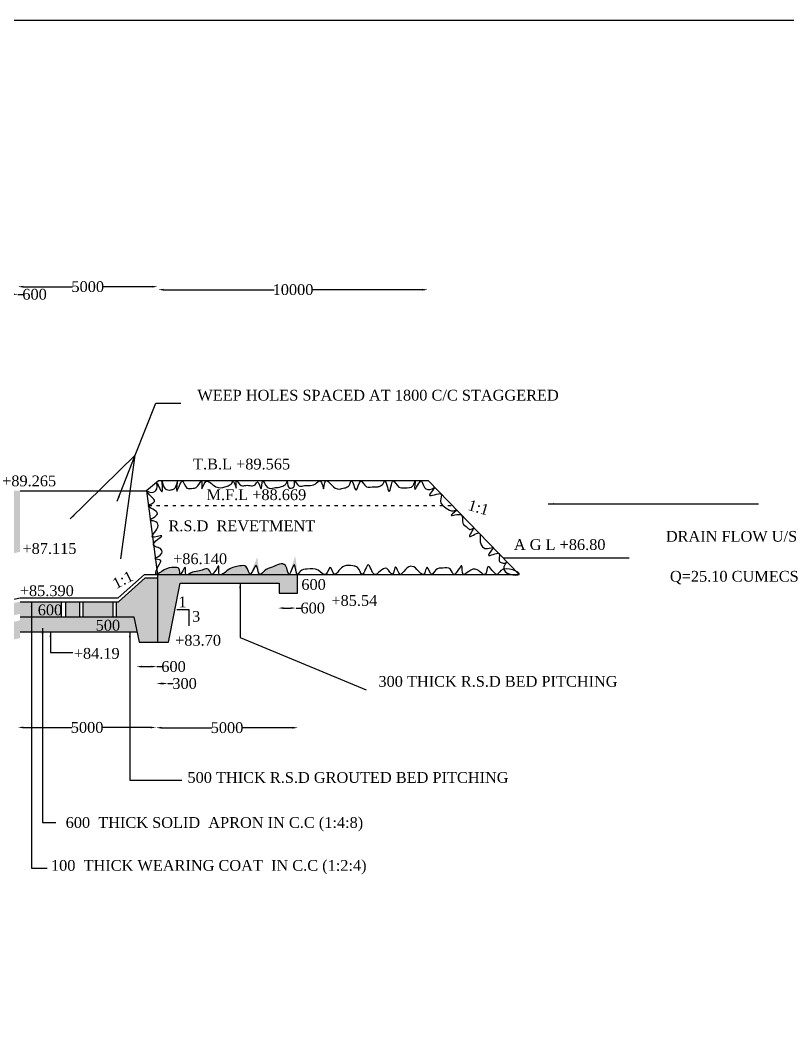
# Model space of a CAD drawing. Header units: millimetres. Extents: x 6088 to 181552, y 273 to 115946.
# Drawn here: x 94391 to 122830, y 78306 to 115946 of the extents above; entities that cross this region are included whole.
import ezdxf

# ---------------------------------------------------------------- set-up
doc = ezdxf.new("R2010")
doc.units = ezdxf.units.MM
doc.linetypes.add('ACAD_ISO03W100', pattern=[30, 12, -18])
for name, color, linetype in [('DIM', 5, 'Continuous'), ('DOT LINE', 3, 'Continuous'), ('dwg', 20, 'Continuous'), ('HATCH', 2, 'Continuous'), ('TEXT', 7, 'Continuous')]:
    doc.layers.add(name, color=color, linetype=linetype)
doc.layers.add('TITLE', color=7, linetype='Continuous', lineweight=30)
doc.styles.get("Standard").update_dxf_attribs({"font": 'TIMES.TTF', "height": 400})
doc.dimstyles.get("Standard").update_dxf_attribs({"dimtxt": 400, "dimasz": 200, "dimexe": 0.18, "dimexo": 0.0625, "dimgap": 0.09, "dimtad": 0, "dimdec": 1, "dimrnd": 0.004500000000000001, "dimzin": 0, "dimdsep": 46, "dimtxsty": 'Standard', "dimcen": 0.1, "dimse1": 1, "dimse2": 1, "dimclrd": 5, "dimclre": 5, "dimclrt": 4, "dimadec": 0, "dimazin": 0, "dimtfac": 1, "dimtdec": 1, "dimtofl": 0, "dimtmove": 0, "dimatfit": 3, "dimfxl": 1, "dimtolj": 1, "dimtzin": 0, "dimarcsym": 0})

# ---------------------------------------------------------------- blocks, each defined once
blk = doc.blocks.new('*D9')
at = {"layer": 'Defpoints', "color": 0}
for p in [(94307.7527262473, 89760.34458798001), (99425.32741331845, 89760.34458798001), (99425.32741331845, 89732.03826447862)]:
    blk.add_point(p, dxfattribs=at)
at = {"layer": 'DIM', "color": 5, "lineweight": -2}
for p, q in [((94507.7527262473, 89732.03826447862), (96300.48035096528, 89732.03826447862)), ((99225.32741331845, 89732.03826447862), (97432.59978860046, 89732.03826447862))]:
    blk.add_line(p, q, dxfattribs=at)
at = {"layer": 'DIM', "color": 5}
for points in [[(94507.7527262473, 89765.37159781194), (94507.7527262473, 89698.70493114529), (94307.7527262473, 89732.03826447862)], [(99225.32741331845, 89765.37159781194), (99225.32741331845, 89698.70493114529), (99425.32741331845, 89732.03826447862)]]:
    blk.add_solid(points, dxfattribs=at)
at = {"layer": 'DIM', "color": 4, "insert": (96866.54006978287, 89732.03826447862), "char_height": 400, "attachment_point": 5}
blk.add_mtext('\\A1;5000', dxfattribs=at)
blk = doc.blocks.new('*D10')
at = {"layer": 'Defpoints', "color": 0}
for p in [(99425.32741331845, 89732.03826447862), (104678.2064515222, 89732.03826447862), (104678.2064515222, 89722.14605329343)]:
    blk.add_point(p, dxfattribs=at)
at = {"layer": 'DIM', "color": 5, "lineweight": -2}
for p, q in [((99625.32741331845, 89722.14605329343), (101485.7072136027, 89722.14605329343)), ((104478.2064515222, 89722.14605329343), (102617.8266512379, 89722.14605329343))]:
    blk.add_line(p, q, dxfattribs=at)
at = {"layer": 'DIM', "color": 5}
for points in [[(99625.32741331845, 89755.47938662676), (99625.32741331845, 89688.8127199601), (99425.32741331845, 89722.14605329343)], [(104478.2064515222, 89755.47938662676), (104478.2064515222, 89688.8127199601), (104678.2064515222, 89722.14605329343)]]:
    blk.add_solid(points, dxfattribs=at)
at = {"layer": 'DIM', "color": 4, "insert": (102051.7669324203, 89722.14605329343), "char_height": 400, "attachment_point": 5}
blk.add_mtext('\\A1;5000', dxfattribs=at)
blk = doc.blocks.new('*D11')
at = {"layer": 'Defpoints', "color": 0}
for p in [(98693.31285739306, 91976.19989346305), (99450.39196496073, 91988.07762682054), (99450.39196496073, 91976.19989346305)]:
    blk.add_point(p, dxfattribs=at)
at = {"layer": 'DIM', "color": 5, "lineweight": -2}
for p, q in [((98893.31285739306, 91988.07762682054), (99250.39196496073, 91988.07762682054)), ((99450.39196496073, 91988.07762682054), (99650.39196496073, 91988.07762682054))]:
    blk.add_line(p, q, dxfattribs=at)
at = {"layer": 'DIM', "color": 5}
for points in [[(98893.31285739306, 92021.41096015387), (98893.31285739306, 91954.74429348721), (98693.31285739306, 91988.07762682054)], [(99250.39196496073, 92021.41096015387), (99250.39196496073, 91954.74429348721), (99450.39196496073, 91988.07762682054)]]:
    blk.add_solid(points, dxfattribs=at)
at = {"layer": 'DIM', "color": 4, "insert": (100070.2368315793, 91988.07762682054), "char_height": 400, "attachment_point": 5}
blk.add_mtext('\\A1;600', dxfattribs=at)
blk = doc.blocks.new('*D12')
at = {"layer": 'Defpoints', "color": 0}
for p in [(99438.8217361456, 91986.14925535135), (99858.65949488152, 91986.14925535135), (99858.65949488152, 91359.83043433534)]:
    blk.add_point(p, dxfattribs=at)
at = {"layer": 'DIM', "color": 5, "lineweight": -2}
for p, q in [((99638.8217361456, 91359.83043433534), (99658.65949488152, 91359.83043433534)), ((99858.65949488152, 91359.83043433534), (100058.6594948815, 91359.83043433534))]:
    blk.add_line(p, q, dxfattribs=at)
at = {"layer": 'DIM', "color": 5}
for points in [[(99638.8217361456, 91393.16376766867), (99638.8217361456, 91326.49710100201), (99438.8217361456, 91359.83043433534)], [(99658.65949488152, 91393.16376766867), (99658.65949488152, 91326.49710100201), (99858.65949488152, 91359.83043433534)]]:
    blk.add_solid(points, dxfattribs=at)
at = {"layer": 'DIM', "color": 4, "insert": (100479.2253420336, 91359.83043433534), "char_height": 400, "attachment_point": 5}
blk.add_mtext('\\A1;300', dxfattribs=at)
blk = doc.blocks.new('*D13')
at = {"layer": 'Defpoints', "color": 0}
for p in [(103952.4307525102, 94171.08631482255), (104608.3598720387, 94171.08631482255), (104608.3598720387, 94157.20564493578)]:
    blk.add_point(p, dxfattribs=at)
at = {"layer": 'DIM', "color": 5, "lineweight": -2}
for p, q in [((104152.4307525102, 94157.20564493578), (104408.3598720387, 94157.20564493578)), ((104608.3598720387, 94157.20564493578), (104808.3598720387, 94157.20564493578))]:
    blk.add_line(p, q, dxfattribs=at)
at = {"layer": 'DIM', "color": 5}
for points in [[(104152.4307525102, 94190.5389782691), (104152.4307525102, 94123.87231160245), (103952.4307525102, 94157.20564493578)], [(104408.3598720387, 94190.5389782691), (104408.3598720387, 94123.87231160245), (104608.3598720387, 94157.20564493578)]]:
    blk.add_solid(points, dxfattribs=at)
at = {"layer": 'DIM', "color": 4, "insert": (105228.2047386573, 94157.20564493578), "char_height": 400, "attachment_point": 5}
blk.add_mtext('\\A1;600', dxfattribs=at)
blk = doc.blocks.new('*D27')
at = {"layer": 'Defpoints', "color": 0}
for p in [(93718.47307013778, 105861.8497153535), (94300.38432765007, 105861.8497153535), (94300.38432765007, 105787.6485678423)]:
    blk.add_point(p, dxfattribs=at)
at = {"layer": 'DIM', "color": 5, "lineweight": -2}
for p, q in [((93918.47307013778, 105787.6485678423), (94100.38432765007, 105787.6485678423)), ((94300.38432765007, 105787.6485678423), (94500.38432765007, 105787.6485678423))]:
    blk.add_line(p, q, dxfattribs=at)
at = {"layer": 'DIM', "color": 5}
for points in [[(93918.47307013778, 105820.9819011756), (93918.47307013778, 105754.315234509), (93718.47307013778, 105787.6485678423)], [(94100.38432765007, 105820.9819011756), (94100.38432765007, 105754.315234509), (94300.38432765007, 105787.6485678423)]]:
    blk.add_solid(points, dxfattribs=at)
at = {"layer": 'DIM', "color": 4, "insert": (94920.22919426867, 105787.6485678423), "char_height": 400, "attachment_point": 5}
blk.add_mtext('\\A1;600', dxfattribs=at)
blk = doc.blocks.new('*D28')
at = {"layer": 'Defpoints', "color": 0}
for p in [(94300.38432765007, 105787.6485678423), (99480.68145990011, 106071.2850492285), (99480.68145990011, 105787.6485678423)]:
    blk.add_point(p, dxfattribs=at)
at = {"layer": 'DIM', "color": 5, "lineweight": -2}
for p, q in [((94500.38432765007, 106071.2850492285), (96324.4731749575, 106071.2850492285)), ((99280.68145990011, 106071.2850492285), (97456.59261259268, 106071.2850492285))]:
    blk.add_line(p, q, dxfattribs=at)
at = {"layer": 'DIM', "color": 5}
for points in [[(94500.38432765007, 106104.6183825619), (94500.38432765007, 106037.9517158952), (94300.38432765007, 106071.2850492285)], [(99280.68145990011, 106104.6183825619), (99280.68145990011, 106037.9517158952), (99480.68145990011, 106071.2850492285)]]:
    blk.add_solid(points, dxfattribs=at)
at = {"layer": 'DIM', "color": 4, "insert": (96890.53289377509, 106071.2850492285), "char_height": 400, "attachment_point": 5}
blk.add_mtext('\\A1;5000', dxfattribs=at)
blk = doc.blocks.new('*D29')
at = {"layer": 'Defpoints', "color": 0}
for p in [(99504.7746771807, 106067.2695130151), (109490.5454435094, 106067.2695130151), (109490.5454435094, 105959.8420147374)]:
    blk.add_point(p, dxfattribs=at)
at = {"layer": 'DIM', "color": 5, "lineweight": -2}
for p, q in [((99704.7746771807, 105959.8420147374), (103804.4193754135, 105959.8420147374)), ((109290.5454435094, 105959.8420147374), (105190.9007452765, 105959.8420147374))]:
    blk.add_line(p, q, dxfattribs=at)
at = {"layer": 'DIM', "color": 5}
for points in [[(99704.7746771807, 105993.1753480708), (99704.7746771807, 105926.5086814041), (99504.7746771807, 105959.8420147374)], [(109290.5454435094, 105993.1753480708), (109290.5454435094, 105926.5086814041), (109490.5454435094, 105959.8420147374)]]:
    blk.add_solid(points, dxfattribs=at)
at = {"layer": 'DIM', "color": 4, "insert": (104497.660060345, 105959.8420147374), "char_height": 400, "attachment_point": 5}
blk.add_mtext('\\A1;10000', dxfattribs=at)

msp = doc.modelspace()

# ---------------------------------------------------------------- hatches: boundary and pattern name
at = {"layer": 'HATCH'}
h = msp.add_hatch(dxfattribs=at)
h.set_pattern_fill('AR-CONC', color=256, scale=5, style=0)
h.set_pattern_definition([(50, (0, 0), (910.92334498002, -79.69542769451543), [95.25, -1047.75]), (355, (0, 0), (-176.2141298783349, 955.2832144108999), [76.2, -838.1999999999999]), (100.451, (75.91, -6.641249999999999), (734.7125083297963, 875.5834391014594), [80.95, -890.45]), (46.18420000000001, (0, 254), (1355.395204460649, -210.2116396636357), [142.875, -1571.625]), (96.6356, (112.9495, 236.4825), (1187.021172331186, 1237.127779450246), [121.425, -1335.675]), (351.1840000000001, (0, 254), (1187.02302906967, 1237.125589302988), [114.3, -1257.3]), (21, (127, 190.5), (758.0743991769164, -511.3275925838125), [95.25, -1047.75]), (326.0000000000001, (127, 190.5), (309.0101417382353, 920.9398306115963), [76.2, -838.1999999999999]), (71.4514, (190.1725, 147.8895), (1067.082453850622, 409.6142885802873), [80.95, -890.45]), (37.50000000000001, (0, 0), (15.44301625295908, 422.7751943657655), [0, -828.04, 0, -850.9000000000001, 0, -841.375]), (7.499999999999999, (0, 0), (334.0983125515287, 500.9028740905975), [0, -485.14, 0, -808.99, 0, -320.675]), (327.5, (-283.21, 0), (677.952975834357, -28.64371996336729), [0, -317.5, 0, -990.6, 0, -1314.45]), (317.5, (-410.21, 0), (740.6459069300902, 127.1324551666651), [0, -412.75, 0, -657.86, 0, -933.45])])
h.paths.add_polyline_path([(30232.53165380308, 93140.65841879255), (29727.71417023195, 93140.65841879256), (29727.71417023195, 92521.80613881128), (30232.53165380308, 92521.80613881128)])
h.paths.add_polyline_path([(29500.61408846104, 93140.65841879253), (29015.23974481924, 93140.65841879253), (29015.23974481924, 90955.18023410895), (29152.03565260348, 90955.18023410894), (29557.75639661297, 92059.2906154704), (29500.61408846103, 92059.29061547038)])
h.paths.add_polyline_path([(28832.43273987737, 93140.65841879253), (28509.74002018222, 93140.65841879253), (28509.74002018222, 90955.18023410894), (28832.43273987738, 90955.18023410895)])
h.paths.add_polyline_path([(30970.31693058275, 93140.65841879253), (30393.44412586349, 93140.65841879252), (30393.44412586349, 92521.8061388113), (30970.31693058275, 92521.8061388113)])
h.paths.add_polyline_path([(32297.05447729374, 93140.65841879253), (31113.99587644474, 93140.65841879253), (31113.99587644474, 92521.8061388113), (32297.05447729375, 92521.8061388113)])
h.paths.add_polyline_path([(33002.69918753859, 93140.65841879253), (32470.38169149263, 93140.65841879253), (32470.38169149263, 92521.8061388113), (33002.69918753859, 92521.80613881131)])
h.paths.add_polyline_path([(33430.89384098328, 93140.65841879253), (33160.9250614827, 93140.65841879252), (33160.9250614827, 92521.8061388113), (33430.89384098328, 92521.8061388113)])
h.paths.add_polyline_path([(33430.89384098328, 93234.95228218124), (33430.89384098328, 92671.35324790224), (57778.82111000363, 89517.871578302), (57778.82111000364, 89962.0530333894)])
h.paths.add_polyline_path([(33430.89384098329, 92671.35324790224), (33430.89384098328, 92521.80613881128), (57778.82111000362, 89312.26039012092), (57778.82111000363, 89517.87157830202)])
h.paths.add_polyline_path([(33430.89384098328, 92521.8061388113), (33430.89384098328, 91884.37336647931), (57778.82111000363, 88656.40684190008), (57778.82111000364, 89312.26039012091)])
h.paths.add_polyline_path([(33430.89384098328, 95538.43125177384), (33430.89384098328, 95114.38385735021), (57778.82111000363, 91730.2102575433), (57778.82111000363, 92232.75182699726)])
h.paths.add_polyline_path([(33430.89384098328, 95789.33138012479), (33430.89384098328, 95538.43125177386), (57778.82111000363, 92232.75182699725), (57778.82111000363, 92422.32986700826)])
h.paths.add_polyline_path([(34111.08964465605, 97321.89766569587), (33430.89384098328, 97321.89766569585), (33430.89384098328, 95789.33138012479), (34787.72632806158, 95601.69910298836)])
h.paths.add_polyline_path([(73938.2442128877, 92232.75182699725), (57778.82111000364, 92232.75182699728), (57778.82111000363, 91730.21025754331), (73938.24421288772, 91730.21025754331)])
h.paths.add_polyline_path([(73938.2442128877, 92699.07855581342), (57778.82111000364, 92699.07855581341), (57778.82111000363, 92422.32986700824), (73938.24421288772, 92422.32986700824)])
h.paths.add_polyline_path([(73938.2442128877, 89962.05303338937), (57778.82111000364, 89962.0530333894), (57778.82111000364, 89664.01664979801), (73938.24421288772, 89664.01664979801)])
h.paths.add_polyline_path([(73938.2442128877, 89664.01664979801), (57778.82111000364, 89664.01664979805), (57778.82111000364, 89439.05972722208), (73938.24421288772, 89439.05972722208)])
h.paths.add_polyline_path([(73938.2442128877, 89439.05972722209), (57778.82111000364, 89439.05972722208), (57778.82111000364, 88884.76767518115), (73938.24421288772, 88884.76767518117)])
h.paths.add_polyline_path([(94380.19674997359, 93043.043312595), (94380.1967499736, 93699.11313362779), (73938.24421288772, 89439.05972722209), (73938.24421288772, 88884.76767518117), (73938.24421288772, 88617.48121002433)])
h.paths.add_polyline_path([(94380.19674997358, 93940.10608990189), (94380.19674997358, 94394.7775937363), (73938.2442128877, 89962.05303338938), (73938.2442128877, 89664.01664979802)])
h.paths.add_polyline_path([(94380.19674997358, 96243.63180504937), (94380.19674997359, 96724.16168013345), (73938.2442128877, 92232.75182699725), (73938.24421288772, 91730.21025754331)])
h.paths.add_polyline_path([(94380.19674997358, 96724.16168013343), (94380.19674997358, 96920.02151475358), (73938.24421288772, 92422.32986700827), (73938.24421288773, 92232.75182699728)])
h.paths.add_polyline_path([(99470.3155326757, 95284.6906095905), (99023.58788102354, 95284.69060959051), (98028.9739045459, 94394.7775937363), (97945.33728564484, 94394.77759373629), (97945.33728564484, 93830.7676602601), (98597.60064995706, 93830.76766026007), (98798.93480949989, 92895.91773866057), (99470.31553267571, 92895.91773866059)])
h.paths.add_polyline_path([(97814.28564311007, 94394.77759373629), (96706.75565705867, 94394.7775937363), (96706.75565705867, 93830.7676602601), (97814.28564311007, 93830.76766026008)])
h.paths.add_polyline_path([(96580.48554559215, 94394.7775937363), (96060.42355340556, 94394.77759373632), (96060.42355340556, 93830.7676602601), (96580.48554559215, 93830.76766026008)])
h.paths.add_polyline_path([(95901.96685700236, 94394.7775937363), (94380.19674997359, 94394.7775937363), (94380.19674997359, 93830.76766026008), (95901.96685700235, 93830.76766026008)])
h.paths.add_polyline_path([(94380.19674997356, 98505.01495983487), (93745.76790578493, 98505.01495983488), (92947.74784901178, 96604.85037608718), (94380.19674997358, 96920.02151475358)])
h.paths.add_polyline_path([(93771.74070575436, 49962.99217948221), (73988.14059761656, 49962.99217948221), (73988.14059761656, 48397.50438879677), (93771.74070575438, 48397.50438879678)])
h.paths.add_polyline_path([(73988.14059761654, 49962.99217948221), (65952.65071554667, 49962.99217948221), (65952.65071554667, 48397.50438879678), (73988.14059761656, 48397.50438879678)])
h.paths.add_polyline_path([(65952.65071554668, 49962.99217948221), (57886.33973639773, 49962.99217948221), (57886.33973639773, 48397.50438879678), (65952.65071554668, 48397.50438879678)])
h.paths.add_polyline_path([(57886.33973639773, 49962.99217948221), (34210.4042323191, 49962.99217948221), (34210.4042323191, 48397.50438879677), (57886.33973639772, 48397.50438879678)])
h.paths.add_polyline_path([(31135.68506887491, 92541.3888556085), (32224.65406671197, 92541.3888556085), (32224.65406671197, 93150.47321033094), (31135.68506887491, 93150.47321033094)], flags=9)
h.paths.add_polyline_path([(41443.83961044464, 91561.64708932936), (42521.35801719735, 91404.14292633878), (42609.45356598868, 92006.82271316656), (41531.93515923597, 92164.32687615714)], flags=24)
h.paths.add_polyline_path([(41285.00294732671, 90875.45532074646), (42353.32020536052, 90664.38255026826), (42471.37785664495, 91261.9159318804), (41403.06059861113, 91472.98870235859)], flags=24)
h.paths.add_polyline_path([(62493.32802551164, 89581.36402022486), (63582.10649595989, 89560.99442183315), (63593.49966116204, 90169.97221038897), (62504.72119071379, 90190.34180878066)], flags=9)
h.paths.add_polyline_path([(69859.43320342647, 89501.8515042272), (71685.7216242079, 89576.90188418062), (71660.64167710449, 90187.2014858239), (69834.35325632305, 90112.15110587048)], flags=9)
h.paths.add_polyline_path([(62511.01441785129, 88851.54050458875), (63599.79288829953, 88831.17090619703), (63611.18605350168, 89440.14869475285), (62522.40758305343, 89460.51829314455)], flags=9)
h.paths.add_polyline_path([(69994.56266710702, 88801.94394200778), (71820.85108788846, 88876.9943219612), (71795.77114078504, 89487.29392360448), (69969.48272000361, 89412.24354365106)], flags=9)
h.paths.add_polyline_path([(83375.55647194087, 90752.80316622004), (84447.07178914707, 90946.98968285482), (84338.45899170727, 91546.31180942777), (83266.94367450109, 91352.12529279299)], flags=24)
h.paths.add_polyline_path([(83109.21950409193, 91476.54555349653), (84180.73482129813, 91670.73207013131), (84072.12202385833, 92270.05419670427), (83000.60670665215, 92075.86768006948)], flags=25)
h.paths.add_polyline_path([(85138.66344119172, 94209.17344190934), (86218.57554044374, 94349.32812837872), (86140.18393614731, 94953.34676016375), (85060.27183689529, 94813.1920736944)], flags=24)
h.paths.add_polyline_path([(94936.23316707654, 93780.62037703054), (96025.20216491361, 93780.62037703054), (96025.20216491361, 94389.70473175298), (94936.23316707654, 94389.70473175298)], flags=9)
h = msp.add_hatch(dxfattribs=at)
h.set_pattern_fill('GRAVEL', color=256, scale=30, style=0)
h.set_pattern_definition([(228.0128, (548.64, 762), (-6096.005179768803, -6858.008426853773), [102.5163, -10149.15]), (184.9697, (480.0599999999999, 685.8), (9144.014791853737, 761.9946226162375), [175.9215, -17416.2]), (132.5104, (304.8, 670.56), (7619.994455499508, -8382.008187738124), [124.0446, -12280.41]), (267.2737, (7.62, 480.0599999999999), (761.9966912484518, 15239.99509600993), [160.2015, -15859.92]), (292.8337, (0, 320.04), (-3810.010816650571, 9144.005199015333), [157.0902, -15551.94]), (357.2737, (60.96, 175.26), (-15239.99509600993, 761.9966912484525), [160.2015, -15859.92]), (37.6942, (220.98, 167.64), (-9906.00625837198, -7619.993207095467), [211.8582, -20973.93]), (72.2553, (388.62, 297.18), (5334.010669640159, 16764.00486181092), [200.016, -19801.59]), (121.4296, (449.58, 487.68), (-6096.001570579344, 9905.988347991806), [160.7439, -15913.65]), (175.2364, (365.76, 624.8400000000001), (8381.993415916337, -761.9928488163467), [183.5139, -8992.170000000002]), (222.3974, (182.88, 640.0799999999999), (-9144.000275171913, -8381.989095191091), [237.3234, -23495.04]), (138.8141, (762, 472.44), (-5333.996602267421, 4571.992967137201), [81.00150000000001, -8019.179999999999]), (171.4692, (701.0400000000001, 525.78), (9905.98487867742, -1524.00384001371), [154.1046, -15256.38]), (225, (548.64, 548.64), (-1.598721155460225e-13, -761.9994806100592), [107.7627, -969.867]), (203.1986, (495.3000000000001, 640.0799999999999), (3810.01284767725, 1524.006682291879), [58.0323, -5745.179999999999]), (291.8014, (441.96, 617.22), (-762.0005345683527, 2286.00147261956), [82.06979999999999, -4021.44]), (30.9638, (472.44, 541.0200000000001), (2285.997586442468, 1524.001187598166), [133.296, -4309.889999999999]), (161.5651, (586.74, 609.6), (1524.000695454294, -761.998866739523), [96.3861, -2313.27]), (16.38950000000001, (0, 617.22), (7620.004204190805, 2285.995244990341), [135.0264, -13367.64]), (70.3462, (129.54, 655.32), (-3047.991506602953, -8381.9881465635), [113.2797, -11214.66]), (293.1986, (586.74, 762), (-1524.006682291879, 3810.01284767725), [116.064, -5687.16]), (343.6105, (632.4599999999999, 655.32), (-7620.004204190805, 2285.995244990344), [135.0264, -13367.64]), (339.444, (0, 144.78), (-3810.004729276773, 1523.998150815041), [130.2105, -6380.31]), (294.7751, (121.92, 99.06), (-3809.991121088052, 8381.996107847002), [109.1016, -10801.08]), (66.80140000000002, (594.36, 0), (1524.00668229188, 3810.01284767725), [116.064, -5687.16]), (17.354, (640.0799999999999, 106.68), (-9906.000534557987, -3047.995402681689), [127.7349, -12645.72]), (69.444, (220.98, 0), (-1523.998150815043, -3810.004729276772), [65.10539999999999, -6445.44]), (101.3099, (548.64, 0), (-761.9962388662045, 3047.990238270786), [38.8545, -3846.6]), (165.9638, (541.0200000000001, 38.1), (2286.001606409152, -761.9986812370925), [157.0902, -2984.715]), (186.0090000000001, (388.62, 76.2), (7619.988763328384, 761.9982205643576), [145.5801, -14412.42]), (303.6901, (472.44, 472.44), (-762.0002613921698, 1523.998529769552), [109.8972, -2637.534]), (353.1572, (533.4000000000001, 381), (12954.00535699303, -1524.006825496452), [191.8671, -18994.8]), (60.94540000000001, (723.9, 358.14), (-3047.992909748727, -5333.987283250238), [78.4524, -7766.82]), (90, (762, 426.72), (-762, 762), [45.72, -716.28]), (120.2564, (373.38, 99.06), (3047.993540050833, -5333.997309743268), [105.8601, -10480.17]), (48.01280000000001, (320.04, 190.5), (6096.005179768802, 6858.008426853774), [205.0329, -10046.64]), (0, (457.2, 342.9), (762, 762), [198.12, -563.88]), (325.3048, (655.32, 342.9), (-7619.986797286107, 5334.000507145429), [120.483, -11927.79]), (254.0546, (754.38, 274.32), (-762.0019439104423, -3048.007260961088), [110.9487, -5436.51]), (207.646, (723.9, 167.64), (-14477.99491470682, -7620.004792417018), [180.6435, -17883.75]), (175.4261, (563.88, 83.82), (-9906.002281424253, 761.9963133658385), [191.1087, -18919.74]), (175.4261, (563.88, 83.82), (-9906.002281424253, 761.9963133658385), [191.1087, -18919.74])])
edge = h.paths.add_edge_path()
edge.add_spline(control_points=[(28509.74002018221, 93302.78181342535), (28502.06714503273, 93298.43857064965), (28488.67671324998, 93298.70289488618), (28471.70596910299, 93302.78181342536)], knot_values=[34427.26637541014, 34427.26637541018, 34427.26637541018, 34427.26637541018, 34493.31600180749, 34493.31600180749, 34493.31600180749, 34493.31600180749], degree=3, periodic=0)
edge.add_line((28471.70596910297, 93302.78181342536), (27947.01383165194, 93302.78181342538))
edge.add_spline(control_points=[(27947.0138316519, 93302.78181342536), (27944.8705102294, 93301.8444104572), (27942.42825495224, 93301.87932886608), (27939.70521656133, 93302.78181342539)], knot_values=[35518.20982480092, 35518.20982480092, 35518.20982480092, 35518.20982480101, 35541.25256990674, 35541.25256990674, 35541.25256990674, 35541.25256990674], degree=3, periodic=0)
edge.add_spline(control_points=[(27210.30411104091, 93302.78181342536), (27228.15436472911, 93316.23281840605), (27281.92629801108, 93494.62993507113), (27478.58942353765, 93485.73558312166), (27715.88740959861, 93688.30957917322), (27894.05027750913, 93317.91302776591), (27939.70521656133, 93302.78181342539)], knot_values=[35541.25256990674, 35541.25256990677, 35541.25256990677, 35541.25256990677, 35675.8900224332, 35919.74463452461, 36085.8926467061, 36472.23135089392, 36472.23135089392, 36472.23135089392, 36472.23135089392], degree=3, periodic=0)
edge.add_line((27939.7052165614, 93302.78181342536), (27210.30411104094, 93302.78181342536))
edge.add_spline(control_points=[(27210.30411104091, 93302.78181342536), (27205.19294561128, 93298.93031008811), (27200.1865228881, 93299.1789142688), (27195.27220083091, 93302.78181342539)], knot_values=[36472.23135089389, 36472.23135089389, 36472.23135089389, 36472.23135089392, 36510.78286421726, 36510.78286421726, 36510.78286421726, 36510.78286421726], degree=3, periodic=0)
edge.add_spline(control_points=[(26905.90150670825, 93302.78181342536), (26979.0990488791, 93315.82732035372), (27069.32790069068, 94022.72055739326), (27149.75886669091, 93336.14958038852), (27195.27220083091, 93302.78181342539)], knot_values=[36510.78286421726, 36510.78286421728, 36510.78286421728, 36510.78286421728, 36917.21838749204, 37274.25805381168, 37274.25805381168, 37274.25805381168, 37274.25805381168], degree=3, periodic=0)
edge.add_line((27195.27220083092, 93302.78181342536), (26905.90150670814, 93302.78181342535))
edge.add_spline(control_points=[(26905.90150670824, 93302.78181342536), (26903.19328137805, 93302.29914459167), (26900.45060829055, 93302.31375979102), (26897.67217619184, 93302.78181342538)], knot_values=[37274.25805381166, 37274.25805381166, 37274.25805381166, 37274.25805381168, 37289.29570325423, 37289.29570325423, 37289.29570325423, 37289.29570325423], degree=3, periodic=0)
edge.add_spline(control_points=[(26194.16551373514, 93302.78181342536), (26224.98168623272, 93311.99999309742), (26288.89345338575, 93443.41866553095), (26447.94459207027, 93472.59694801623), (26603.39321100763, 93574.97796395292), (26775.51459306404, 93485.2399788748), (26856.81596550821, 93309.66443542823), (26897.67217619184, 93302.78181342538)], knot_values=[37289.29570325423, 37289.29570325423, 37289.29570325423, 37289.29570325423, 37437.04214658163, 37598.95784567548, 37784.56002641669, 37933.43641137121, 38154.5616186769, 38154.5616186769, 38154.5616186769, 38154.5616186769], degree=3, periodic=0)
edge.add_line((26897.67217619192, 93302.78181342538), (26194.16551373526, 93302.78181342535))
edge.add_spline(control_points=[(26194.16551373514, 93302.78181342535), (26188.60012004343, 93301.11701228887), (26183.02420763684, 93301.1966759387), (26177.44331835058, 93302.78181342533)], knot_values=[38154.56161867689, 38154.5616186769, 38154.5616186769, 38154.5616186769, 38181.24459248655, 38181.24459248655, 38181.24459248655, 38181.24459248655], degree=3, periodic=0)
edge.add_spline(control_points=[(25776.921616121, 93302.78181342539), (25853.2912658206, 93317.38970938594), (25955.345482976, 93885.27379915756), (26104.47902131053, 93323.50583006348), (26177.44331835058, 93302.78181342533)], knot_values=[38181.24459248654, 38181.24459248658, 38181.24459248658, 38181.24459248658, 38537.20249601699, 38886.05450276697, 38886.05450276697, 38886.05450276697, 38886.05450276697], degree=3, periodic=0)
edge.add_line((26177.44331835053, 93302.78181342535), (25776.92161612053, 93302.78181342536))
edge.add_spline(control_points=[(25776.92161612098, 93302.78181342539), (25772.65318612762, 93301.96535320196), (25768.30719610531, 93301.99920404267), (25763.88845739772, 93302.78181342539)], knot_values=[38886.05450276694, 38886.05450276694, 38886.05450276694, 38886.05450276698, 38905.94959718968, 38905.94959718968, 38905.94959718968, 38905.94959718968], degree=3, periodic=0)
edge.add_spline(control_points=[(24887.38608843087, 93302.78181342535), (24925.20413249182, 93315.95597645467), (25043.32663587419, 93549.87709338607), (25269.44676896733, 93487.70695428978), (25474.06084995216, 93555.37045165962), (25628.37319790783, 93457.28991241947), (25719.77817105285, 93310.59425182732), (25763.88845739772, 93302.78181342539)], knot_values=[38905.94959718967, 38905.94959718967, 38905.94959718967, 38905.94959718967, 39120.22386389062, 39364.51336988151, 39560.84255433517, 39715.69376649571, 39914.29756950726, 39914.29756950726, 39914.29756950726, 39914.29756950726], degree=3, periodic=0)
edge.add_line((25763.8884573978, 93302.78181342536), (24887.38608843086, 93302.78181342535))
edge.add_spline(control_points=[(24887.38608843087, 93302.78181342535), (24882.54069058421, 93301.09388739007), (24877.98055515557, 93300.9840199035), (24873.72376563682, 93302.78181342536)], knot_values=[39914.29756950727, 39914.29756950727, 39914.29756950727, 39914.29756950727, 39941.75123868154, 39941.75123868154, 39941.75123868154, 39941.75123868158], degree=3, periodic=0)
edge.add_spline(control_points=[(24481.36291592862, 93302.78181342538), (24575.06244370106, 93319.02359926142), (24801.85173418574, 93790.13588724817), (24832.5505835336, 93320.17071173323), (24873.72376563681, 93302.78181342536)], knot_values=[39941.75123868154, 39941.75123868154, 39941.75123868154, 39941.75123868154, 40313.37849337304, 40578.92014520576, 40578.9201452058, 40578.9201452058, 40578.9201452058], degree=3, periodic=0)
edge.add_line((24873.72376563679, 93302.78181342536), (24481.36291592861, 93302.78181342536))
edge.add_spline(control_points=[(24481.36291592862, 93302.78181342538), (24475.72917460189, 93301.80526613363), (24470.23488457074, 93301.7633398892), (24464.90292952429, 93302.78181342536)], knot_values=[40578.9201452058, 40578.9201452058, 40578.9201452058, 40578.9201452058, 40601.26446083544, 40601.26446083547, 40601.26446083547, 40601.26446083547], degree=3, periodic=0)
edge.add_spline(control_points=[(23531.1982953445, 93302.78181342536), (23579.3869977453, 93311.9603088944), (23678.52196998421, 93516.49063389598), (23918.65118302231, 93511.73139418391), (24135.51512437443, 93535.54409282061), (24355.00995208548, 93469.97334026589), (24421.97146206112, 93310.9822883166), (24464.90292952428, 93302.78181342538)], knot_values=[40601.26446083544, 40601.26446083544, 40601.26446083544, 40601.26446083544, 40844.43834489168, 41010.13604352289, 41305.65243775098, 41497.4823131478, 41677.39273082501, 41677.39273082501, 41677.39273082501, 41677.39273082505], degree=3, periodic=0)
edge.add_line((24464.90292952426, 93302.78181342538), (23531.19829534452, 93302.78181342538))
edge.add_spline(control_points=[(23531.1982953445, 93302.78181342536), (23527.42794867835, 93302.0636760183), (23523.72354019067, 93302.0340136761), (23520.08340954093, 93302.78181342538)], knot_values=[41677.39273082505, 41677.39273082505, 41677.39273082505, 41677.39273082505, 41696.41897136215, 41696.41897136219, 41696.41897136219, 41696.41897136219], degree=3, periodic=0)
edge.add_spline(control_points=[(23178.15124961783, 93302.78181342539), (23242.89016846139, 93310.65720786648), (23352.72311163739, 93973.96002482319), (23447.02233188505, 93317.7909053538), (23520.08340954092, 93302.78181342538)], knot_values=[41696.41897136215, 41696.41897136215, 41696.41897136215, 41696.41897136245, 42078.01219335841, 42459.88794759357, 42459.88794759357, 42459.88794759357, 42459.8879475936], degree=3, periodic=0)
edge.add_line((23520.08340954097, 93302.78181342536), (23427.4984191237, 93302.78181342536))
edge.add_line((23427.4984191237, 93302.78181342536), (23427.4984191237, 92502.07720628858))
edge.add_line((23427.4984191237, 92502.07720628858), (24289.56917249202, 92502.07720628858))
edge.add_line((24289.56917249202, 92502.07720628858), (24289.56917249202, 92959.67925243126))
edge.add_line((24289.56917249202, 92959.67925243126), (27718.14608374006, 92959.67925243126))
edge.add_line((27718.14608374006, 92959.67925243126), (28235.64857625285, 90955.18023410894))
edge.add_line((28235.64857625285, 90955.18023410894), (28509.74002018222, 90955.18023410894))
edge.add_line((28509.74002018222, 90955.18023410894), (28509.74002018222, 93302.78181342536))
h.paths.add_polyline_path([(33430.89384098328, 92521.8061388113), (29727.71417023195, 92521.80613881128), (29557.75639661297, 92059.2906154704), (33430.89384098328, 92059.29061547037)])
h.paths.add_polyline_path([(98597.6006499571, 93830.7676602601), (94380.19674997358, 93830.76766026008), (94380.19674997358, 93278.31888355059), (98716.57890259354, 93278.31888355059)])
edge = h.paths.add_edge_path()
edge.add_line((100320.3440738239, 95086.43924930562), (103986.8258953737, 95086.43924930565))
edge.add_line((103986.8258953737, 95086.43924930565), (103986.8258953737, 94711.93060079381))
edge.add_line((103986.8258953737, 94711.93060079381), (104668.5103578176, 94711.9306007938))
edge.add_line((104668.5103578176, 94711.9306007938), (104668.5103578176, 95401.8064859097))
edge.add_spline(control_points=[(104360.0789736607, 95407.25110595631), (104413.64104506, 95429.5639138312), (104582.2032098662, 96091.58260270997), (104605.5603598366, 95421.65789490752), (104660.5283158125, 95407.25110595628)], knot_values=[36174.51445089692, 36174.51445089719, 36174.51445089719, 36174.51445089719, 36573.38433394428, 36925.76981848174, 36925.76981848174, 36925.76981848174, 36925.76981848174], degree=3, periodic=0)
edge.add_line((104660.5283158125, 95407.25110595628), (104360.0789736607, 95407.2511059563))
edge.add_spline(control_points=[(104360.0789736607, 95407.2511059563), (104356.2956723525, 95405.67506393598), (104352.691651177, 95405.7413422368), (104349.2244271273, 95407.25110595627)], knot_values=[36925.76981848147, 36925.76981848147, 36925.76981848147, 36925.76981848175, 36953.94357858613, 36953.94357858613, 36953.94357858613, 36953.94357858613], degree=3, periodic=0)
edge.add_spline(control_points=[(103286.3429668161, 95407.25110595628), (103328.8239390666, 95418.43935063042), (103483.7868248575, 95606.27462578782), (103748.7954533274, 95657.95298669432), (104254.0778389092, 95964.08683441718), (104308.5715862087, 95424.9529283459), (104349.2244271273, 95407.25110595627)], knot_values=[36953.94357858613, 36953.94357858613, 36953.94357858613, 36953.94357858613, 37134.75721799005, 37456.04057471998, 37949.6745929828, 38280.00899629683, 38280.00899629683, 38280.00899629683, 38280.00899629683], degree=3, periodic=0)
edge.add_line((104349.2244271273, 95407.25110595627), (103286.342966816, 95407.25110595628))
edge.add_spline(control_points=[(103286.3429668161, 95407.25110595628), (103278.5736634119, 95405.20489884685), (103271.2500193731, 95405.04700147454), (103264.470464374, 95407.25110595627)], knot_values=[38280.00899629683, 38280.00899629683, 38280.00899629683, 38280.00899629683, 38313.07782569813, 38313.07782569813, 38313.07782569813, 38313.07782569815], degree=3, periodic=0)
edge.add_spline(control_points=[(102910.7076888093, 95407.25110595627), (102970.261342834, 95413.0028345714), (103169.8395153982, 96042.20186778106), (103192.6458940626, 95430.60202756432), (103264.470464374, 95407.25110595627)], knot_values=[38313.07782569813, 38313.07782569843, 38313.07782569843, 38313.07782569843, 38705.53903787577, 39055.87979958517, 39055.87979958519, 39055.87979958519, 39055.87979958519], degree=3, periodic=0)
edge.add_line((103264.470464374, 95407.25110595627), (102910.7076888096, 95407.25110595628))
edge.add_spline(control_points=[(102910.7076888092, 95407.25110595625), (102909.6465756748, 95407.14862299565), (102908.6000326235, 95407.14985430962), (102907.5670764318, 95407.25110595627)], knot_values=[39055.87979958489, 39055.87979958489, 39055.87979958489, 39055.87979958519, 39062.87258203993, 39062.87258203993, 39062.87258203993, 39062.87258203993], degree=3, periodic=0)
edge.add_spline(control_points=[(101871.2868654835, 95407.25110595625), (101938.592425015, 95444.00553066187), (102203.9143342541, 95671.1212251469), (102430.3932820711, 95705.60506480731), (102827.9067709715, 95766.03128830506), (102862.0715339513, 95411.71063543845), (102907.5670764318, 95407.25110595627)], knot_values=[39062.87258203993, 39062.87258203993, 39062.87258203993, 39062.87258203993, 39278.08036568664, 39731.39949776631, 39973.20626592715, 40281.1965115631, 40281.1965115631, 40281.1965115631, 40281.1965115631], degree=3, periodic=0)
edge.add_line((102907.5670764318, 95407.25110595628), (101871.2868654835, 95407.25110595627))
edge.add_spline(control_points=[(101871.2868654835, 95407.25110595625), (101822.1109504511, 95380.39697267264), (101782.6000941317, 95372.95138652672), (101763.8174497456, 95407.25110595627)], knot_values=[40281.1965115631, 40281.1965115631, 40281.1965115631, 40281.1965115631, 40438.43522641193, 40438.43522641193, 40438.43522641193, 40438.43522641195], degree=3, periodic=0)
edge.add_line((101763.8174497456, 95407.25110595627), (101505.9229913177, 95407.25110595627))
edge.add_spline(control_points=[(101505.9229913177, 95407.25110595627), (101498.8331749301, 95405.05570542376), (101492.0958497648, 95404.92716488845), (101485.8063304508, 95407.25110595627)], knot_values=[41119.76097539699, 41119.76097539699, 41119.76097539699, 41119.76097539699, 41152.07072642411, 41152.07072642416, 41152.07072642416, 41152.07072642416], degree=3, periodic=0)
edge.add_spline(control_points=[(100619.0746261455, 95407.25110595627), (100665.5527058075, 95427.09806100582), (100828.4472274646, 95531.81141168613), (101039.1250657558, 95495.72264923826), (101387.1358008863, 95710.82281067577), (101447.8872303294, 95421.26199448804), (101485.8063304508, 95407.25110595628)], knot_values=[41152.0707264241, 41152.0707264241, 41152.0707264241, 41152.0707264241, 41290.26964295346, 41556.93271200518, 41908.93954752371, 42103.73292090119, 42103.73292090119, 42103.73292090119, 42103.73292090124], degree=3, periodic=0)
edge.add_line((101485.8063304508, 95407.25110595628), (100619.0746261455, 95407.25110595627))
edge.add_spline(control_points=[(100619.0746261455, 95407.25110595627), (100580.9485750406, 95390.97061356073), (100548.9631447945, 95385.38697171069), (100531.3840993113, 95407.25110595625)], knot_values=[42103.73292090125, 42103.73292090125, 42103.73292090125, 42103.73292090125, 42217.09773701592, 42217.09773701595, 42217.09773701595, 42217.09773701595], degree=3, periodic=0)
edge.add_line((100531.3840993113, 95407.25110595627), (100319.408256553, 95407.25110595625))
edge.add_spline(control_points=[(100319.408256553, 95407.25110595625), (100317.3917354371, 95406.58562077492), (100315.5711813038, 95406.56313074743), (100313.9677715882, 95407.25110595625)], knot_values=[42807.02841923726, 42807.02841923726, 42807.02841923726, 42807.02841923726, 42822.96951806708, 42822.9695180671, 42822.9695180671, 42822.9695180671], degree=3, periodic=0)
edge.add_spline(control_points=[(99467.36161748902, 95412.19154779351), (99528.04988107509, 95436.67730819325), (99780.30152719647, 95643.72447741272), (100000.7886712009, 95660.42439100044), (100326.043742208, 95675.87462368398), (100292.0797119706, 95416.64261845648), (100313.9677715882, 95407.25110595625)], knot_values=[42822.96951806708, 42822.96951806708, 42822.96951806708, 42822.96951806708, 43085.86958886436, 43472.84192480338, 43653.09767721275, 43870.70875825966, 43870.70875825966, 43870.70875825966, 43870.70875825967], degree=3, periodic=0)
edge.add_line((100313.9677715882, 95407.25110595628), (99467.99730949274, 95407.25110595625))
edge.add_line((99467.99730949274, 95407.25110595625), (99470.31553267571, 95389.23444579076))
edge.add_line((99470.31553267571, 95389.23444579076), (99470.31553267573, 92895.9177386606))
edge.add_line((99470.31553267573, 92895.9177386606), (99887.40587275336, 92895.91773866059))
edge.add_line((99887.40587275336, 92895.91773866059), (100320.3440738239, 95086.43924930562))

# ---------------------------------------------------------------- linework, layer by layer
at = {"layer": 'DIM'}
msp.add_lwpolyline([(99413.20959185157, 101748.43186897), (100334.4155143856, 101748.43186897)], dxfattribs=at)
at = {"layer": 'DOT LINE', "linetype": 'ACAD_ISO03W100', "ltscale": 10}
msp.add_lwpolyline([(99139.4862489263, 97960.35823661997), (110401.0013557281, 97960.35823661997)], dxfattribs=at)
at = {"layer": 'dwg'}
for points in [[(33430.89384098328, 93370.34010503092), (57778.82111000363, 90166.57810880477), (73938.24421288772, 90166.57810880477), (94380.19674997358, 94534.89652841026), (98012.07711617532, 94534.89652841026), (98995.67297248286, 95407.25110595627), (112877.5241220805, 95407.25110595627), (109520.3926055459, 98868.19906488189), (99514.43037950457, 98868.19906488189), (99069.40467826324, 98505.01495983487)], [(94380.19674997358, 98505.01495983487), (99069.40467826324, 98505.01495983487), (99470.31553267571, 95389.23444579064), (99470.31553267571, 92901.54971234838)], [(112283.0639120356, 96020.09449337922), (116737.7477590989, 96020.09449337922), (116958.5012520641, 96020.09449337922)], [(94380.19674997358, 93830.76766026008), (98597.60064995708, 93830.76766026008), (98798.93480949989, 92895.91773866059), (99887.40587275336, 92895.91773866059), (100320.3440738239, 95086.43924930564), (103986.8258953737, 95086.43924930564), (103986.8258953737, 94711.9306007938), (104668.5103578176, 94711.9306007938), (104668.5103578176, 95407.25110595627)], [(94380.19674997358, 94394.7775937363), (98028.97390454588, 94394.7775937363), (99023.58788102353, 95284.6906095905), (99470.31553267571, 95284.6906095905)], [(95901.96685700235, 94394.7775937363), (95901.96685700235, 93830.76766026008)], [(96060.42355340556, 94394.7775937363), (96060.42355340556, 93830.76766026008)], [(96580.48554559215, 94394.7775937363), (96580.48554559215, 93830.76766026008)], [(96706.75565705867, 94394.7775937363), (96706.75565705867, 93830.76766026008)], [(97814.28564311005, 94394.7775937363), (97814.28564311005, 93830.76766026008)], [(97945.33728564484, 94394.7775937363), (97945.33728564484, 93830.76766026008)], [(100191.298249241, 94103.7801673197), (100642.6248192564, 94103.7801673197), (100642.6248192564, 93499.36476138001)], [(94380.19674997358, 93278.31888355059), (98716.57890259357, 93278.31888355059)]]:
    msp.add_lwpolyline(points, dxfattribs=at)
at = {"layer": 'HATCH'}
msp.add_spline([(99069.40467826324, 98505.01495983487), (99317.75617921399, 98454.05383077954), (99462.86760547268, 98651.9113034803), (99444.48925076728, 98811.12032498984), (99640.22666062287, 98470.15856523099), (99640.22666062287, 98868.19906488189), (99764.69675871311, 98574.27028846406), (99955.87550030707, 98539.7603471571), (100066.4366215488, 98567.36830020268), (100160.8746542832, 98666.29689379068), (100216.154851935, 98868.19906488189), (100188.5147531091, 98489.14567139876), (100395.8173091488, 98868.19906488189), (100563.9627560442, 98606.4797573669), (100791.9952047189, 98604.17899943827), (100907.163130088, 98622.58420629372), (101105.6702183044, 98868.19906488189), (101119.4906306864, 98581.30533122961), (101253.0850466267, 98838.98022587874), (101638.2199695549, 98652.74160927036), (101976.8142654096, 98652.74160927036), (102126.5324957956, 98707.9575153614), (102239.3977450393, 98799.98440621272), (102264.7344418016, 98868.19906488189), (102394.3826574209, 98597.60108169672), (102394.3826574209, 98868.19906488189), (102578.6519187621, 98705.7324214748), (102746.7973656576, 98705.7324214748), (102961.0094019502, 98694.22920288073), (103096.9079458924, 98728.73914418762), (103182.132370372, 98841.47171429839), (103312.2618830503, 98574.59435898389), (103376.7556889568, 98868.19906488189), (103554.114744107, 98625.20903474223), (103800.574409291, 98616.00628855216), (103994.0565529487, 98636.7122533363), (104157.5951957168, 98698.83043321341), (104245.12302226, 98770.1510737559), (104275.0665231496, 98868.19906488189), (104344.7086831172, 98622.58877468869), (104517.4609341399, 98636.39275121145), (104554.3146412205, 98751.4260792509), (104554.3146412205, 98868.19906488189), (104713.2464798613, 98687.0074269698), (104872.178318502, 98689.30818489849), (105093.3005609856, 98700.81140349255), (105316.7269314711, 98756.02730958359), (105501.6313887801, 98868.19906488189), (105632.923128595, 98574.3987745732), (105699.7203365652, 98868.19906488189), (106057.4068083651, 98606.64336301267), (106400.607908347, 98608.9441209413), (106552.6295407969, 98673.36277322247), (106598.6968561321, 98746.98417169365), (106658.5838579113, 98868.19906488189), (106833.6395109978, 98530.72149213744), (107010.1346996317, 98868.19906488189), (107222.0440597988, 98657.2803096966), (107505.3574320634, 98657.2803096966), (107636.6491718784, 98657.2803096966), (107742.6034889928, 98689.4894930748), (107866.9850226166, 98806.82357904295), (107890.0190432534, 98868.19906488189), (108058.1637642107, 98477.82804385133), (108209.8746950898, 98868.19906488189), (108416.2357092208, 98644.9841890464), (108637.3376254333, 98619.21929785618), (108954.2495976706, 98703.87565443458), (109024.2656158363, 98868.19906488189), (109009.5254396929, 98564.00853120952), (109241.6819435593, 98868.19906488189), (109366.973077809, 98630.26139408056), (109658.0895603107, 98582.41202491682), (109751.1969845806, 98630.25725634782), (109554.9090532453, 98346.84587783957), (109988.190540379, 98385.93487601231), (109960.2620823429, 98129.68350999433), (110178.212700617, 97864.02534509377), (110443.5344193216, 97764.64590802483), (110563.8262694002, 97792.49810070926), (110362.4638135021, 97602.69430682625), (110732.139747241, 97618.9796714419), (110786.5612941239, 97299.63183686559), (110967.1275444576, 97133.9995369256), (111059.2527379309, 97067.7466740545), (111198.9583638132, 97137.72508541908), (111033.7955354194, 96816.89639047653), (111390.2890281, 96940.47768275348), (111439.5594455658, 96610.0374664902), (111704.8811642703, 96359.74852444706), (111914.7234510416, 96399.82557045748), (111742.0840476486, 96115.43561410505), (112131.2494213384, 96176.60371833097), (112132.6969006028, 95968.20680787237), (112154.8068018488, 95879.8697525525), (112283.7827986497, 95828.3396846473), (112372.2238555101, 95824.65898590584), (112423.9590444967, 95874.84229854796), (112309.5782883853, 95681.11087841462), (112877.5241220805, 95407.25110595627), (112199.027330279, 95548.60486714778), (112058.9967458241, 95407.25110595627), (111723.659008954, 95684.79157715608), (111627.848226991, 95407.25110595627), (111321.9908424077, 95574.3700438627), (111008.7637327217, 95519.15927721604), (110802.4019926526, 95407.25110595627), (110754.4973276093, 95728.96024757836), (110456.0096681284, 95407.25110595627), (110325.4845191045, 95606.82135217558), (110045.4218983182, 95639.94792637348), (109791.1554932059, 95581.05646098536), (109640.0695951589, 95407.25110595627), (109470.5579324791, 95669.39351630522), (109345.2667982294, 95407.25110595627), (109091.000393117, 95592.09855720974), (108862.5287518018, 95709.88148798599), (108600.8918956487, 95511.1226138481), (108471.9158988476, 95407.25110595627), (108295.0345110652, 95691.47799427868), (108184.4835529589, 95407.25110595627), (107970.7520877871, 95625.22513140758), (107727.5402703286, 95522.16499559718), (107519.6627711958, 95407.25110595627), (107283.821404778, 95764.48836991945), (107066.4043511167, 95407.25110595627), (106889.5229633343, 95657.74753536758), (106712.6423014902, 95724.00039823863), (106399.4144658659, 95716.6390007557), (106200.4231768376, 95547.3260020742), (106034.5971026473, 95407.25110595627), (105878.3098570472, 95679.78204652082), (105712.4837828568, 95407.25110595627), (105432.4218880089, 95558.31841700306), (105027.0688589114, 95602.48708742534), (104765.4320027581, 95517.83044532224), (104668.5103578176, 95407.25110595627), (104551.7005375864, 95757.07729114094), (104360.0789736606, 95407.25110595627), (104215.207107024, 95735.18440023254), (103725.0986095556, 95676.29293484442), (103437.6669896052, 95532.74482735319), (103264.4704643739, 95407.25110595627), (103131.8096050217, 95731.50370149108), (102910.7076888091, 95407.25110595627), (102766.1443459283, 95687.10061530067), (102526.6173910211, 95720.22690397387), (102099.1544606775, 95569.31739899973), (101763.8174497456, 95407.25110595627), (101745.3916851127, 95716.54620523241), (101485.8063304508, 95407.25110595627), (101382.6250974471, 95572.4724467922), (101032.5479103718, 95535.6651738529), (100770.9110542185, 95484.13510594764), (100531.3840993113, 95407.25110595627), (100505.5886095758, 95679.21328134413), (100313.9677715882, 95407.25110595627), (100269.7472431581, 95620.32181595595), (100094.9812394328, 95664.4690720267), (99719.1085626221, 95572.45103244067), (99427.99135418201, 95407.25110595627), (99534.85744973703, 95763.84850909564), (99597.50301686197, 95922.11941155276), (99393.24991550537, 95988.16945999478), (99641.85421417688, 96196.01296500347), (99582.89350960334, 96361.64526494351), (99494.4531786812, 96398.45253788287), (99327.90173130129, 96496.03946832777), (99634.0024660771, 96833.27437205354), (99290.2014063809, 96789.03711722462), (99497.6567441735, 97221.5048588319), (99357.62543378049, 97379.77576128903), (99210.33869255807, 97409.71047837008), (99471.86125443806, 97652.14889578093), (99139.4862489263, 97960.35823661997), (99361.33497823216, 98106.39069154506), (99228.67411887995, 98305.14956568295), (99067.09972046611, 98503.13389087102)], degree=3, dxfattribs=at)
at = {"layer": 'TITLE', "lineweight": 30}
msp.add_lwpolyline([(6087.965629158774, 115945.7618535739), (181439.5997103689, 115945.7618535739), (181439.5997103689, 273.112917493796), (6087.965629158774, 273.112917493796)], close=True, dxfattribs=at)

# ---------------------------------------------------------------- texts
at = {"layer": 'TEXT'}
for s, p in [('WEEP HOLES SPACED AT 1800 C/C STAGGERED', (100953.0049409996, 101848.9090931231)), ('T.B.L +89.565', (100794.0890344126, 99296.76154108356)), ('+89.265', (93717.74553587046, 98671.39408549927)), ('M.F.L +88.669', (101290.4853300375, 98159.9919952686)), ('R.S.D  REVETMENT', (99882.64141714913, 97006.86937023599)), ('DRAIN FLOW U/S', (118313.6748156555, 96617.45315993628)), ('+87.115', (94470.90745797698, 96166.17081194102)), ('A G L +86.80', (112683.3218122375, 96311.77399964815)), ('+86.140', (100053.8291013567, 95786.16692231105)), ('600', (104807.1821911922, 94832.87196486011)), ('Q=25.10 CUMECS', (118466.5885365454, 95135.89627287)), ('+85.390', (94372.24973764786, 94602.13506757094)), ('1', (100248.5167338037, 94184.10960497554)), ('+85.54', (105919.4526069932, 94239.62396791192)), ('600', (95037.74722619695, 93889.0558492728)), ('500', (97184.36732894593, 93320.47922124852)), ('3', (100756.5134006056, 93649.99124082066)), ('+83.70', (100128.5655279603, 92762.77952215167)), ('+84.19', (96373.38495355638, 92278.98715331811)), ('300 THICK R.S.D BED PITCHING ', (107663.53021773, 91240.5430693561)), ('500 THICK R.S.D GROUTED BED PITCHING', (100586.8571590823, 87677.95828342337)), ('600  THICK SOLID  APRON IN C.C (1:4:8)', (96072.32529251641, 86008.6354772485)), ('100  THICK WEARING COAT  IN C.C (1:2:4)', (95527.08399745231, 84419.05216848814))]:
    msp.add_text(s, height=400, dxfattribs=at).set_placement(p)
for height, rotation, p in [(400, 343.430699864675, (110947.1693935104, 97806.63089317789)), (399.9999999999999, 27.53864302461646, (97938.19404402794, 94852.77398672426))]:
    msp.add_text('1:1', height=height, rotation=rotation, dxfattribs=at).set_placement(p)

# ---------------------------------------------------------------- dimensions: what is measured, and where the dimension line sits
at = {"layer": 'DIM'}
for p1, p2, distance, text, picture, middle in [((94300.38432765007, 105787.6485678423), (99480.68145990011, 105787.6485678423), 283.6364813862019, '5000', '*D28', (96890.53289377509, 106071.2850492285)), ((99504.7746771807, 106067.2695130151), (109490.5454435094, 106067.2695130151), -107.42749827769876, '10000', '*D29', (104497.660060345, 105959.8420147374)), ((93718.47307013778, 105861.8497153535), (94300.38432765007, 105861.8497153535), -74.201147511194, '600', '*D27', (94920.22919426867, 105787.6485678423)), ((103952.4307525102, 94171.08631482255), (104608.3598720387, 94171.08631482255), -13.88066988677019, '600', '*D13', (105228.2047386573, 94157.20564493578)), ((98693.31285739306, 91976.19989346305), (99450.39196496073, 91976.19989346305), 11.877733357483521, '600', '*D11', (100070.2368315793, 91988.07762682054)), ((99438.8217361456, 91986.14925535135), (99858.65949488152, 91986.14925535135), -626.318821016015, '300', '*D12', (100479.2253420336, 91359.83043433534)), ((94307.7527262473, 89760.34458798001), (99425.32741331845, 89760.34458798001), -28.306323501397856, '5000', '*D9', (96866.54006978287, 89732.03826447862)), ((99425.32741331845, 89732.03826447862), (104678.2064515222, 89732.03826447862), -9.89221118518617, '5000', '*D10', (102051.7669324203, 89722.14605329343))]:
    dim = msp.add_aligned_dim(p1=p1, p2=p2, distance=distance, text=text, dimstyle='Standard', dxfattribs=at)
    dim.commit()
    dim.dimension.update_dxf_attribs({"geometry": picture, "text_midpoint": middle})

# ---------------------------------------------------------------- leaders
for points in [[(98112.78046458494, 95981.82001558092), (98652.18178578105, 99827.04934258951), (99413.20959185157, 101748.43186897)], [(96243.6541998873, 97460.73085285875), (98652.18178578105, 99827.04934258951)], [(97984.41813355079, 98125.51507908973), (98652.18178578105, 99827.04934258951)], [(113959.1431486064, 98017.45214273239), (121745.016160541, 98017.45214273239)], [(102535.3271238008, 95086.43924930564), (102535.3271238008, 93068.49544877972), (107207.8414298941, 91131.219324139)], [(94810.42406914802, 94394.7775937363), (94810.42406914802, 84517.2648294699), (95385.04714503489, 84517.2648294699)], [(95218.08816509182, 93413.87010773394), (95218.08816509182, 86212.49252642633), (95704.65396355, 86212.49252642633)], [(95506.36772676231, 93278.31888355059), (95506.36772676231, 92507.50450116216), (96333.39892442513, 92507.50450116216)], [(98448.56364973378, 93278.31888355059), (98448.56364973378, 87775.6411759188), (100377.397357752, 87775.6411759188)]]:
    msp.add_leader(points, dimstyle='Standard', override={"dimgap": 0.09, "dimtad": 0}, dxfattribs=at)

doc.saveas('drawing.dxf')
